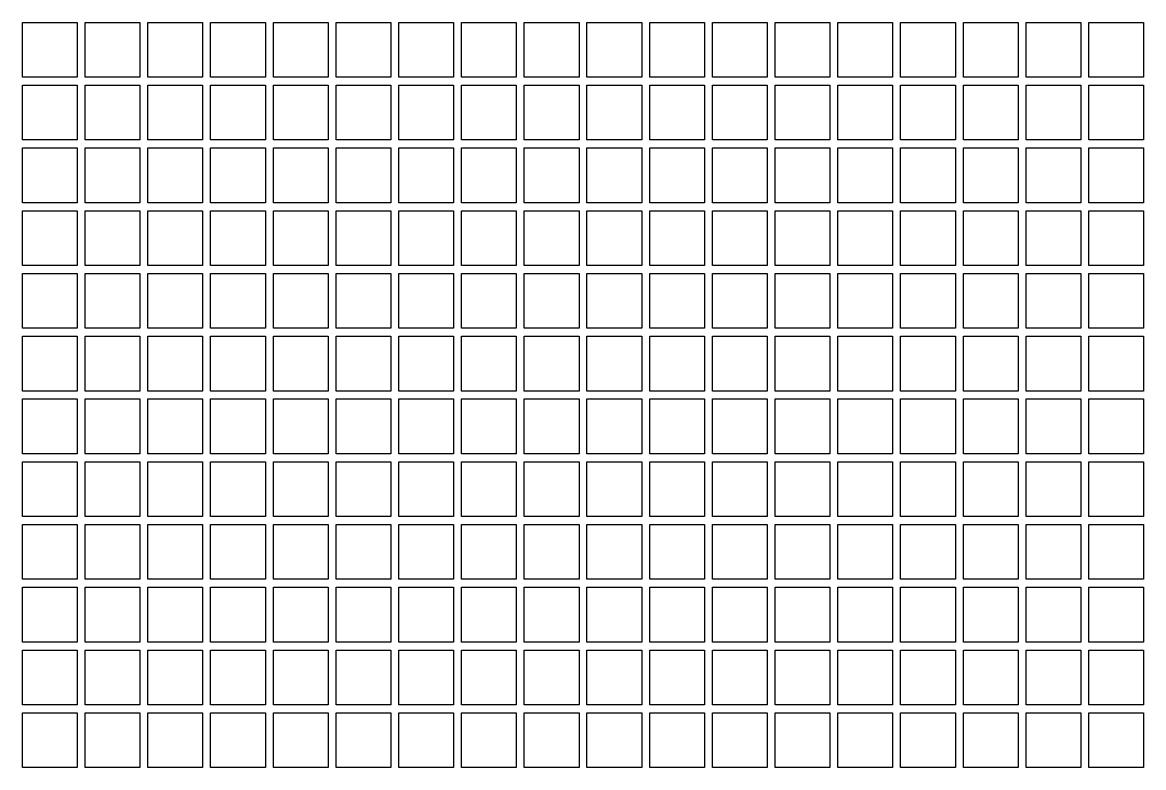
# Model space of a CAD drawing. Header units: millimetres. Extents: x 0 to 191, y 0 to 126.
# Drawn here: x 76.7 to 96.36, y 63.39 to 76.45 of the extents above; entities that cross this region are included whole.
import ezdxf

# ---------------------------------------------------------------- set-up
doc = ezdxf.new("R2010")
doc.units = ezdxf.units.MM
doc.layers.add('4212-12608_0', color=7, linetype='Continuous')

msp = doc.modelspace()

# ---------------------------------------------------------------- linework, layer by layer
at = {"layer": '4212-12608_0', "color": 7, "linetype": 'Continuous'}
for p, q in [((76.7, 75.49), (76.7, 76.45)), ((76.7, 76.45), (77.66, 76.45)), ((77.66, 76.45), (77.66, 75.49)), ((77.8, 75.49), (77.8, 76.45)), ((77.8, 76.45), (78.76, 76.45)), ((78.76, 76.45), (78.76, 75.49)), ((78.9, 75.49), (78.9, 76.45)), ((78.9, 76.45), (79.86, 76.45)), ((79.86, 76.45), (79.86, 75.49)), ((80, 75.49), (80, 76.45)), ((80, 76.45), (80.96, 76.45)), ((80.96, 76.45), (80.96, 75.49)), ((81.1, 75.49), (81.1, 76.45)), ((81.1, 76.45), (82.06, 76.45)), ((82.06, 76.45), (82.06, 75.49)), ((82.2, 75.49), (82.2, 76.45)), ((82.2, 76.45), (83.16, 76.45)), ((83.16, 76.45), (83.16, 75.49)), ((83.3, 75.49), (83.3, 76.45)), ((83.3, 76.45), (84.26, 76.45)), ((84.26, 76.45), (84.26, 75.49)), ((84.4, 75.49), (84.4, 76.45)), ((84.4, 76.45), (85.36, 76.45)), ((85.36, 76.45), (85.36, 75.49)), ((85.5, 75.49), (85.5, 76.45)), ((85.5, 76.45), (86.46, 76.45)), ((86.46, 76.45), (86.46, 75.49)), ((86.6, 75.49), (86.6, 76.45)), ((86.6, 76.45), (87.56, 76.45)), ((87.56, 76.45), (87.56, 75.49)), ((87.7, 75.49), (87.7, 76.45)), ((87.7, 76.45), (88.66, 76.45)), ((88.66, 76.45), (88.66, 75.49)), ((88.8, 75.49), (88.8, 76.45)), ((88.8, 76.45), (89.76, 76.45)), ((89.76, 76.45), (89.76, 75.49)), ((89.9, 75.49), (89.9, 76.45)), ((89.9, 76.45), (90.86, 76.45)), ((90.86, 76.45), (90.86, 75.49)), ((91, 75.49), (91, 76.45)), ((91, 76.45), (91.96, 76.45)), ((91.96, 76.45), (91.96, 75.49)), ((92.1, 75.49), (92.1, 76.45)), ((92.1, 76.45), (93.06, 76.45)), ((93.06, 76.45), (93.06, 75.49)), ((93.2, 75.49), (93.2, 76.45)), ((93.2, 76.45), (94.16, 76.45)), ((94.16, 76.45), (94.16, 75.49)), ((94.3, 75.49), (94.3, 76.45)), ((94.3, 76.45), (95.26, 76.45)), ((95.26, 76.45), (95.26, 75.49)), ((95.4, 75.49), (95.4, 76.45)), ((95.4, 76.45), (96.36, 76.45)), ((96.36, 76.45), (96.36, 75.49)), ((77.66, 75.49), (76.7, 75.49)), ((76.7, 74.39), (76.7, 75.35)), ((76.7, 75.35), (77.66, 75.35)), ((77.66, 75.35), (77.66, 74.39)), ((78.76, 75.49), (77.8, 75.49)), ((77.8, 74.39), (77.8, 75.35)), ((77.8, 75.35), (78.76, 75.35)), ((78.76, 75.35), (78.76, 74.39)), ((79.86, 75.49), (78.9, 75.49)), ((78.9, 74.39), (78.9, 75.35)), ((78.9, 75.35), (79.86, 75.35)), ((79.86, 75.35), (79.86, 74.39)), ((80.96, 75.49), (80, 75.49)), ((80, 74.39), (80, 75.35)), ((80, 75.35), (80.96, 75.35)), ((80.96, 75.35), (80.96, 74.39)), ((82.06, 75.49), (81.1, 75.49)), ((81.1, 74.39), (81.1, 75.35)), ((81.1, 75.35), (82.06, 75.35)), ((82.06, 75.35), (82.06, 74.39)), ((83.16, 75.49), (82.2, 75.49)), ((82.2, 74.39), (82.2, 75.35)), ((82.2, 75.35), (83.16, 75.35)), ((83.16, 75.35), (83.16, 74.39)), ((84.26, 75.49), (83.3, 75.49)), ((83.3, 74.39), (83.3, 75.35)), ((83.3, 75.35), (84.26, 75.35)), ((84.26, 75.35), (84.26, 74.39)), ((85.36, 75.49), (84.4, 75.49)), ((84.4, 74.39), (84.4, 75.35)), ((84.4, 75.35), (85.36, 75.35)), ((85.36, 75.35), (85.36, 74.39)), ((86.46, 75.49), (85.5, 75.49)), ((85.5, 74.39), (85.5, 75.35)), ((85.5, 75.35), (86.46, 75.35)), ((86.46, 75.35), (86.46, 74.39)), ((87.56, 75.49), (86.6, 75.49)), ((86.6, 74.39), (86.6, 75.35)), ((86.6, 75.35), (87.56, 75.35)), ((87.56, 75.35), (87.56, 74.39)), ((88.66, 75.49), (87.7, 75.49)), ((87.7, 74.39), (87.7, 75.35)), ((87.7, 75.35), (88.66, 75.35)), ((88.66, 75.35), (88.66, 74.39)), ((89.76, 75.49), (88.8, 75.49)), ((88.8, 74.39), (88.8, 75.35)), ((88.8, 75.35), (89.76, 75.35)), ((89.76, 75.35), (89.76, 74.39)), ((90.86, 75.49), (89.9, 75.49)), ((89.9, 74.39), (89.9, 75.35)), ((89.9, 75.35), (90.86, 75.35)), ((90.86, 75.35), (90.86, 74.39)), ((91.96, 75.49), (91, 75.49)), ((91, 74.39), (91, 75.35)), ((91, 75.35), (91.96, 75.35)), ((91.96, 75.35), (91.96, 74.39)), ((93.06, 75.49), (92.1, 75.49)), ((92.1, 74.39), (92.1, 75.35)), ((92.1, 75.35), (93.06, 75.35)), ((93.06, 75.35), (93.06, 74.39)), ((94.16, 75.49), (93.2, 75.49)), ((93.2, 74.39), (93.2, 75.35)), ((93.2, 75.35), (94.16, 75.35)), ((94.16, 75.35), (94.16, 74.39)), ((95.26, 75.49), (94.3, 75.49)), ((94.3, 74.39), (94.3, 75.35)), ((94.3, 75.35), (95.26, 75.35)), ((95.26, 75.35), (95.26, 74.39)), ((96.36, 75.49), (95.4, 75.49)), ((95.4, 74.39), (95.4, 75.35)), ((95.4, 75.35), (96.36, 75.35)), ((96.36, 75.35), (96.36, 74.39)), ((77.66, 74.39), (76.7, 74.39)), ((78.76, 74.39), (77.8, 74.39)), ((79.86, 74.39), (78.9, 74.39)), ((80.96, 74.39), (80, 74.39)), ((82.06, 74.39), (81.1, 74.39)), ((83.16, 74.39), (82.2, 74.39)), ((84.26, 74.39), (83.3, 74.39)), ((85.36, 74.39), (84.4, 74.39)), ((86.46, 74.39), (85.5, 74.39)), ((87.56, 74.39), (86.6, 74.39)), ((88.66, 74.39), (87.7, 74.39)), ((89.76, 74.39), (88.8, 74.39)), ((90.86, 74.39), (89.9, 74.39)), ((91.96, 74.39), (91, 74.39)), ((93.06, 74.39), (92.1, 74.39)), ((94.16, 74.39), (93.2, 74.39)), ((95.26, 74.39), (94.3, 74.39)), ((96.36, 74.39), (95.4, 74.39)), ((76.7, 73.29), (76.7, 74.25)), ((76.7, 74.25), (77.66, 74.25)), ((77.66, 74.25), (77.66, 73.29)), ((77.8, 73.29), (77.8, 74.25)), ((77.8, 74.25), (78.76, 74.25)), ((78.76, 74.25), (78.76, 73.29)), ((78.9, 73.29), (78.9, 74.25)), ((78.9, 74.25), (79.86, 74.25)), ((79.86, 74.25), (79.86, 73.29)), ((80, 73.29), (80, 74.25)), ((80, 74.25), (80.96, 74.25)), ((80.96, 74.25), (80.96, 73.29)), ((81.1, 73.29), (81.1, 74.25)), ((81.1, 74.25), (82.06, 74.25)), ((82.06, 74.25), (82.06, 73.29)), ((82.2, 73.29), (82.2, 74.25)), ((82.2, 74.25), (83.16, 74.25)), ((83.16, 74.25), (83.16, 73.29)), ((83.3, 73.29), (83.3, 74.25)), ((83.3, 74.25), (84.26, 74.25)), ((84.26, 74.25), (84.26, 73.29)), ((84.4, 73.29), (84.4, 74.25)), ((84.4, 74.25), (85.36, 74.25)), ((85.36, 74.25), (85.36, 73.29)), ((85.5, 73.29), (85.5, 74.25)), ((85.5, 74.25), (86.46, 74.25)), ((86.46, 74.25), (86.46, 73.29)), ((86.6, 73.29), (86.6, 74.25)), ((86.6, 74.25), (87.56, 74.25)), ((87.56, 74.25), (87.56, 73.29)), ((87.7, 73.29), (87.7, 74.25)), ((87.7, 74.25), (88.66, 74.25)), ((88.66, 74.25), (88.66, 73.29)), ((88.8, 73.29), (88.8, 74.25)), ((88.8, 74.25), (89.76, 74.25)), ((89.76, 74.25), (89.76, 73.29)), ((89.9, 73.29), (89.9, 74.25)), ((89.9, 74.25), (90.86, 74.25)), ((90.86, 74.25), (90.86, 73.29)), ((91, 73.29), (91, 74.25)), ((91, 74.25), (91.96, 74.25)), ((91.96, 74.25), (91.96, 73.29)), ((92.1, 73.29), (92.1, 74.25)), ((92.1, 74.25), (93.06, 74.25)), ((93.06, 74.25), (93.06, 73.29)), ((93.2, 73.29), (93.2, 74.25)), ((93.2, 74.25), (94.16, 74.25)), ((94.16, 74.25), (94.16, 73.29)), ((94.3, 73.29), (94.3, 74.25)), ((94.3, 74.25), (95.26, 74.25)), ((95.26, 74.25), (95.26, 73.29)), ((95.4, 73.29), (95.4, 74.25)), ((95.4, 74.25), (96.36, 74.25)), ((96.36, 74.25), (96.36, 73.29)), ((77.66, 73.29), (76.7, 73.29)), ((76.7, 72.19), (76.7, 73.15)), ((76.7, 73.15), (77.66, 73.15)), ((77.66, 73.15), (77.66, 72.19)), ((78.76, 73.29), (77.8, 73.29)), ((77.8, 72.19), (77.8, 73.15)), ((77.8, 73.15), (78.76, 73.15)), ((78.76, 73.15), (78.76, 72.19)), ((79.86, 73.29), (78.9, 73.29)), ((78.9, 72.19), (78.9, 73.15)), ((78.9, 73.15), (79.86, 73.15)), ((79.86, 73.15), (79.86, 72.19)), ((80.96, 73.29), (80, 73.29)), ((80, 72.19), (80, 73.15)), ((80, 73.15), (80.96, 73.15)), ((80.96, 73.15), (80.96, 72.19)), ((82.06, 73.29), (81.1, 73.29)), ((81.1, 72.19), (81.1, 73.15)), ((81.1, 73.15), (82.06, 73.15)), ((82.06, 73.15), (82.06, 72.19)), ((83.16, 73.29), (82.2, 73.29)), ((82.2, 72.19), (82.2, 73.15)), ((82.2, 73.15), (83.16, 73.15)), ((83.16, 73.15), (83.16, 72.19)), ((84.26, 73.29), (83.3, 73.29)), ((83.3, 72.19), (83.3, 73.15)), ((83.3, 73.15), (84.26, 73.15)), ((84.26, 73.15), (84.26, 72.19)), ((85.36, 73.29), (84.4, 73.29)), ((84.4, 72.19), (84.4, 73.15)), ((84.4, 73.15), (85.36, 73.15)), ((85.36, 73.15), (85.36, 72.19)), ((86.46, 73.29), (85.5, 73.29)), ((85.5, 72.19), (85.5, 73.15)), ((85.5, 73.15), (86.46, 73.15)), ((86.46, 73.15), (86.46, 72.19)), ((87.56, 73.29), (86.6, 73.29)), ((86.6, 72.19), (86.6, 73.15)), ((86.6, 73.15), (87.56, 73.15)), ((87.56, 73.15), (87.56, 72.19)), ((88.66, 73.29), (87.7, 73.29)), ((87.7, 72.19), (87.7, 73.15)), ((87.7, 73.15), (88.66, 73.15)), ((88.66, 73.15), (88.66, 72.19)), ((89.76, 73.29), (88.8, 73.29)), ((88.8, 72.19), (88.8, 73.15)), ((88.8, 73.15), (89.76, 73.15)), ((89.76, 73.15), (89.76, 72.19)), ((90.86, 73.29), (89.9, 73.29)), ((89.9, 72.19), (89.9, 73.15)), ((89.9, 73.15), (90.86, 73.15)), ((90.86, 73.15), (90.86, 72.19)), ((91.96, 73.29), (91, 73.29)), ((91, 72.19), (91, 73.15)), ((91, 73.15), (91.96, 73.15)), ((91.96, 73.15), (91.96, 72.19)), ((93.06, 73.29), (92.1, 73.29)), ((92.1, 72.19), (92.1, 73.15)), ((92.1, 73.15), (93.06, 73.15)), ((93.06, 73.15), (93.06, 72.19)), ((94.16, 73.29), (93.2, 73.29)), ((93.2, 72.19), (93.2, 73.15)), ((93.2, 73.15), (94.16, 73.15)), ((94.16, 73.15), (94.16, 72.19)), ((95.26, 73.29), (94.3, 73.29)), ((94.3, 72.19), (94.3, 73.15)), ((94.3, 73.15), (95.26, 73.15)), ((95.26, 73.15), (95.26, 72.19)), ((96.36, 73.29), (95.4, 73.29)), ((95.4, 72.19), (95.4, 73.15)), ((95.4, 73.15), (96.36, 73.15)), ((96.36, 73.15), (96.36, 72.19)), ((77.66, 72.19), (76.7, 72.19)), ((78.76, 72.19), (77.8, 72.19)), ((79.86, 72.19), (78.9, 72.19)), ((80.96, 72.19), (80, 72.19)), ((82.06, 72.19), (81.1, 72.19)), ((83.16, 72.19), (82.2, 72.19)), ((84.26, 72.19), (83.3, 72.19)), ((85.36, 72.19), (84.4, 72.19)), ((86.46, 72.19), (85.5, 72.19)), ((87.56, 72.19), (86.6, 72.19)), ((88.66, 72.19), (87.7, 72.19)), ((89.76, 72.19), (88.8, 72.19)), ((90.86, 72.19), (89.9, 72.19)), ((91.96, 72.19), (91, 72.19)), ((93.06, 72.19), (92.1, 72.19)), ((94.16, 72.19), (93.2, 72.19)), ((95.26, 72.19), (94.3, 72.19)), ((96.36, 72.19), (95.4, 72.19)), ((76.7, 71.09), (76.7, 72.05)), ((76.7, 72.05), (77.66, 72.05)), ((77.66, 72.05), (77.66, 71.09)), ((77.8, 71.09), (77.8, 72.05)), ((77.8, 72.05), (78.76, 72.05)), ((78.76, 72.05), (78.76, 71.09)), ((78.9, 71.09), (78.9, 72.05)), ((78.9, 72.05), (79.86, 72.05)), ((79.86, 72.05), (79.86, 71.09)), ((80, 71.09), (80, 72.05)), ((80, 72.05), (80.96, 72.05)), ((80.96, 72.05), (80.96, 71.09)), ((81.1, 71.09), (81.1, 72.05)), ((81.1, 72.05), (82.06, 72.05)), ((82.06, 72.05), (82.06, 71.09)), ((82.2, 71.09), (82.2, 72.05)), ((82.2, 72.05), (83.16, 72.05)), ((83.16, 72.05), (83.16, 71.09)), ((83.3, 71.09), (83.3, 72.05)), ((83.3, 72.05), (84.26, 72.05)), ((84.26, 72.05), (84.26, 71.09)), ((84.4, 71.09), (84.4, 72.05)), ((84.4, 72.05), (85.36, 72.05)), ((85.36, 72.05), (85.36, 71.09)), ((85.5, 71.09), (85.5, 72.05)), ((85.5, 72.05), (86.46, 72.05)), ((86.46, 72.05), (86.46, 71.09)), ((86.6, 71.09), (86.6, 72.05)), ((86.6, 72.05), (87.56, 72.05)), ((87.56, 72.05), (87.56, 71.09)), ((87.7, 71.09), (87.7, 72.05)), ((87.7, 72.05), (88.66, 72.05)), ((88.66, 72.05), (88.66, 71.09)), ((88.8, 71.09), (88.8, 72.05)), ((88.8, 72.05), (89.76, 72.05)), ((89.76, 72.05), (89.76, 71.09)), ((89.9, 71.09), (89.9, 72.05)), ((89.9, 72.05), (90.86, 72.05)), ((90.86, 72.05), (90.86, 71.09)), ((91, 71.09), (91, 72.05)), ((91, 72.05), (91.96, 72.05)), ((91.96, 72.05), (91.96, 71.09)), ((92.1, 71.09), (92.1, 72.05)), ((92.1, 72.05), (93.06, 72.05)), ((93.06, 72.05), (93.06, 71.09)), ((93.2, 71.09), (93.2, 72.05)), ((93.2, 72.05), (94.16, 72.05)), ((94.16, 72.05), (94.16, 71.09)), ((94.3, 71.09), (94.3, 72.05)), ((94.3, 72.05), (95.26, 72.05)), ((95.26, 72.05), (95.26, 71.09)), ((95.4, 71.09), (95.4, 72.05)), ((95.4, 72.05), (96.36, 72.05)), ((96.36, 72.05), (96.36, 71.09)), ((77.66, 71.09), (76.7, 71.09)), ((78.76, 71.09), (77.8, 71.09)), ((79.86, 71.09), (78.9, 71.09)), ((80.96, 71.09), (80, 71.09)), ((82.06, 71.09), (81.1, 71.09)), ((83.16, 71.09), (82.2, 71.09)), ((84.26, 71.09), (83.3, 71.09)), ((85.36, 71.09), (84.4, 71.09)), ((86.46, 71.09), (85.5, 71.09)), ((87.56, 71.09), (86.6, 71.09)), ((88.66, 71.09), (87.7, 71.09)), ((89.76, 71.09), (88.8, 71.09)), ((90.86, 71.09), (89.9, 71.09)), ((91.96, 71.09), (91, 71.09)), ((93.06, 71.09), (92.1, 71.09)), ((94.16, 71.09), (93.2, 71.09)), ((95.26, 71.09), (94.3, 71.09)), ((96.36, 71.09), (95.4, 71.09)), ((76.7, 69.99), (76.7, 70.95)), ((76.7, 70.95), (77.66, 70.95)), ((77.66, 70.95), (77.66, 69.99)), ((77.8, 69.99), (77.8, 70.95)), ((77.8, 70.95), (78.76, 70.95)), ((78.76, 70.95), (78.76, 69.99)), ((78.9, 69.99), (78.9, 70.95)), ((78.9, 70.95), (79.86, 70.95)), ((79.86, 70.95), (79.86, 69.99)), ((80, 69.99), (80, 70.95)), ((80, 70.95), (80.96, 70.95)), ((80.96, 70.95), (80.96, 69.99)), ((81.1, 69.99), (81.1, 70.95)), ((81.1, 70.95), (82.06, 70.95)), ((82.06, 70.95), (82.06, 69.99)), ((82.2, 69.99), (82.2, 70.95)), ((82.2, 70.95), (83.16, 70.95)), ((83.16, 70.95), (83.16, 69.99)), ((83.3, 69.99), (83.3, 70.95)), ((83.3, 70.95), (84.26, 70.95)), ((84.26, 70.95), (84.26, 69.99)), ((84.4, 69.99), (84.4, 70.95)), ((84.4, 70.95), (85.36, 70.95)), ((85.36, 70.95), (85.36, 69.99)), ((85.5, 69.99), (85.5, 70.95)), ((85.5, 70.95), (86.46, 70.95)), ((86.46, 70.95), (86.46, 69.99)), ((86.6, 69.99), (86.6, 70.95)), ((86.6, 70.95), (87.56, 70.95)), ((87.56, 70.95), (87.56, 69.99)), ((87.7, 69.99), (87.7, 70.95)), ((87.7, 70.95), (88.66, 70.95)), ((88.66, 70.95), (88.66, 69.99)), ((88.8, 69.99), (88.8, 70.95)), ((88.8, 70.95), (89.76, 70.95)), ((89.76, 70.95), (89.76, 69.99)), ((89.9, 69.99), (89.9, 70.95)), ((89.9, 70.95), (90.86, 70.95)), ((90.86, 70.95), (90.86, 69.99)), ((91, 69.99), (91, 70.95)), ((91, 70.95), (91.96, 70.95)), ((91.96, 70.95), (91.96, 69.99)), ((92.1, 69.99), (92.1, 70.95)), ((92.1, 70.95), (93.06, 70.95)), ((93.06, 70.95), (93.06, 69.99)), ((93.2, 69.99), (93.2, 70.95)), ((93.2, 70.95), (94.16, 70.95)), ((94.16, 70.95), (94.16, 69.99)), ((94.3, 69.99), (94.3, 70.95)), ((94.3, 70.95), (95.26, 70.95)), ((95.26, 70.95), (95.26, 69.99)), ((95.4, 69.99), (95.4, 70.95)), ((95.4, 70.95), (96.36, 70.95)), ((96.36, 70.95), (96.36, 69.99)), ((77.66, 69.99), (76.7, 69.99)), ((78.76, 69.99), (77.8, 69.99)), ((79.86, 69.99), (78.9, 69.99)), ((80.96, 69.99), (80, 69.99)), ((82.06, 69.99), (81.1, 69.99)), ((83.16, 69.99), (82.2, 69.99)), ((84.26, 69.99), (83.3, 69.99)), ((85.36, 69.99), (84.4, 69.99)), ((86.46, 69.99), (85.5, 69.99)), ((87.56, 69.99), (86.6, 69.99)), ((88.66, 69.99), (87.7, 69.99)), ((89.76, 69.99), (88.8, 69.99)), ((90.86, 69.99), (89.9, 69.99)), ((91.96, 69.99), (91, 69.99)), ((93.06, 69.99), (92.1, 69.99)), ((94.16, 69.99), (93.2, 69.99)), ((95.26, 69.99), (94.3, 69.99)), ((96.36, 69.99), (95.4, 69.99)), ((76.7, 68.89), (76.7, 69.85)), ((76.7, 69.85), (77.66, 69.85)), ((77.66, 69.85), (77.66, 68.89)), ((77.8, 68.89), (77.8, 69.85)), ((77.8, 69.85), (78.76, 69.85)), ((78.76, 69.85), (78.76, 68.89)), ((78.9, 68.89), (78.9, 69.85)), ((78.9, 69.85), (79.86, 69.85)), ((79.86, 69.85), (79.86, 68.89)), ((80, 68.89), (80, 69.85)), ((80, 69.85), (80.96, 69.85)), ((80.96, 69.85), (80.96, 68.89)), ((81.1, 68.89), (81.1, 69.85)), ((81.1, 69.85), (82.06, 69.85)), ((82.06, 69.85), (82.06, 68.89)), ((82.2, 68.89), (82.2, 69.85)), ((82.2, 69.85), (83.16, 69.85)), ((83.16, 69.85), (83.16, 68.89)), ((83.3, 68.89), (83.3, 69.85)), ((83.3, 69.85), (84.26, 69.85)), ((84.26, 69.85), (84.26, 68.89)), ((84.4, 68.89), (84.4, 69.85)), ((84.4, 69.85), (85.36, 69.85)), ((85.36, 69.85), (85.36, 68.89)), ((85.5, 68.89), (85.5, 69.85)), ((85.5, 69.85), (86.46, 69.85)), ((86.46, 69.85), (86.46, 68.89)), ((86.6, 68.89), (86.6, 69.85)), ((86.6, 69.85), (87.56, 69.85)), ((87.56, 69.85), (87.56, 68.89)), ((87.7, 68.89), (87.7, 69.85)), ((87.7, 69.85), (88.66, 69.85)), ((88.66, 69.85), (88.66, 68.89)), ((88.8, 68.89), (88.8, 69.85)), ((88.8, 69.85), (89.76, 69.85)), ((89.76, 69.85), (89.76, 68.89)), ((89.9, 68.89), (89.9, 69.85)), ((89.9, 69.85), (90.86, 69.85)), ((90.86, 69.85), (90.86, 68.89)), ((91, 68.89), (91, 69.85)), ((91, 69.85), (91.96, 69.85)), ((91.96, 69.85), (91.96, 68.89)), ((92.1, 68.89), (92.1, 69.85)), ((92.1, 69.85), (93.06, 69.85)), ((93.06, 69.85), (93.06, 68.89)), ((93.2, 68.89), (93.2, 69.85)), ((93.2, 69.85), (94.16, 69.85)), ((94.16, 69.85), (94.16, 68.89)), ((94.3, 68.89), (94.3, 69.85)), ((94.3, 69.85), (95.26, 69.85)), ((95.26, 69.85), (95.26, 68.89)), ((95.4, 68.89), (95.4, 69.85)), ((95.4, 69.85), (96.36, 69.85)), ((96.36, 69.85), (96.36, 68.89)), ((77.66, 68.89), (76.7, 68.89)), ((78.76, 68.89), (77.8, 68.89)), ((79.86, 68.89), (78.9, 68.89)), ((80.96, 68.89), (80, 68.89)), ((82.06, 68.89), (81.1, 68.89)), ((83.16, 68.89), (82.2, 68.89)), ((84.26, 68.89), (83.3, 68.89)), ((85.36, 68.89), (84.4, 68.89)), ((86.46, 68.89), (85.5, 68.89)), ((87.56, 68.89), (86.6, 68.89)), ((88.66, 68.89), (87.7, 68.89)), ((89.76, 68.89), (88.8, 68.89)), ((90.86, 68.89), (89.9, 68.89)), ((91.96, 68.89), (91, 68.89)), ((93.06, 68.89), (92.1, 68.89)), ((94.16, 68.89), (93.2, 68.89)), ((95.26, 68.89), (94.3, 68.89)), ((96.36, 68.89), (95.4, 68.89)), ((76.7, 67.79), (76.7, 68.75)), ((76.7, 68.75), (77.66, 68.75)), ((77.66, 68.75), (77.66, 67.79)), ((77.8, 67.79), (77.8, 68.75)), ((77.8, 68.75), (78.76, 68.75)), ((78.76, 68.75), (78.76, 67.79)), ((78.9, 67.79), (78.9, 68.75)), ((78.9, 68.75), (79.86, 68.75)), ((79.86, 68.75), (79.86, 67.79)), ((80, 67.79), (80, 68.75)), ((80, 68.75), (80.96, 68.75)), ((80.96, 68.75), (80.96, 67.79)), ((81.1, 67.79), (81.1, 68.75)), ((81.1, 68.75), (82.06, 68.75)), ((82.06, 68.75), (82.06, 67.79)), ((82.2, 67.79), (82.2, 68.75)), ((82.2, 68.75), (83.16, 68.75)), ((83.16, 68.75), (83.16, 67.79)), ((83.3, 67.79), (83.3, 68.75)), ((83.3, 68.75), (84.26, 68.75)), ((84.26, 68.75), (84.26, 67.79)), ((84.4, 67.79), (84.4, 68.75)), ((84.4, 68.75), (85.36, 68.75)), ((85.36, 68.75), (85.36, 67.79)), ((85.5, 67.79), (85.5, 68.75)), ((85.5, 68.75), (86.46, 68.75)), ((86.46, 68.75), (86.46, 67.79)), ((86.6, 67.79), (86.6, 68.75)), ((86.6, 68.75), (87.56, 68.75)), ((87.56, 68.75), (87.56, 67.79)), ((87.7, 67.79), (87.7, 68.75)), ((87.7, 68.75), (88.66, 68.75)), ((88.66, 68.75), (88.66, 67.79)), ((88.8, 67.79), (88.8, 68.75)), ((88.8, 68.75), (89.76, 68.75)), ((89.76, 68.75), (89.76, 67.79)), ((89.9, 67.79), (89.9, 68.75)), ((89.9, 68.75), (90.86, 68.75)), ((90.86, 68.75), (90.86, 67.79)), ((91, 67.79), (91, 68.75)), ((91, 68.75), (91.96, 68.75)), ((91.96, 68.75), (91.96, 67.79)), ((92.1, 67.79), (92.1, 68.75)), ((92.1, 68.75), (93.06, 68.75)), ((93.06, 68.75), (93.06, 67.79)), ((93.2, 67.79), (93.2, 68.75)), ((93.2, 68.75), (94.16, 68.75)), ((94.16, 68.75), (94.16, 67.79)), ((94.3, 67.79), (94.3, 68.75)), ((94.3, 68.75), (95.26, 68.75)), ((95.26, 68.75), (95.26, 67.79)), ((95.4, 67.79), (95.4, 68.75)), ((95.4, 68.75), (96.36, 68.75)), ((96.36, 68.75), (96.36, 67.79)), ((77.66, 67.79), (76.7, 67.79)), ((76.7, 66.69), (76.7, 67.65)), ((76.7, 67.65), (77.66, 67.65)), ((77.66, 67.65), (77.66, 66.69)), ((78.76, 67.79), (77.8, 67.79)), ((77.8, 66.69), (77.8, 67.65)), ((77.8, 67.65), (78.76, 67.65)), ((78.76, 67.65), (78.76, 66.69)), ((79.86, 67.79), (78.9, 67.79)), ((78.9, 66.69), (78.9, 67.65)), ((78.9, 67.65), (79.86, 67.65)), ((79.86, 67.65), (79.86, 66.69)), ((80.96, 67.79), (80, 67.79)), ((80, 66.69), (80, 67.65)), ((80, 67.65), (80.96, 67.65)), ((80.96, 67.65), (80.96, 66.69)), ((82.06, 67.79), (81.1, 67.79)), ((81.1, 66.69), (81.1, 67.65)), ((81.1, 67.65), (82.06, 67.65)), ((82.06, 67.65), (82.06, 66.69)), ((83.16, 67.79), (82.2, 67.79)), ((82.2, 66.69), (82.2, 67.65)), ((82.2, 67.65), (83.16, 67.65)), ((83.16, 67.65), (83.16, 66.69)), ((84.26, 67.79), (83.3, 67.79)), ((83.3, 66.69), (83.3, 67.65)), ((83.3, 67.65), (84.26, 67.65)), ((84.26, 67.65), (84.26, 66.69)), ((85.36, 67.79), (84.4, 67.79)), ((84.4, 66.69), (84.4, 67.65)), ((84.4, 67.65), (85.36, 67.65)), ((85.36, 67.65), (85.36, 66.69)), ((86.46, 67.79), (85.5, 67.79)), ((85.5, 66.69), (85.5, 67.65)), ((85.5, 67.65), (86.46, 67.65)), ((86.46, 67.65), (86.46, 66.69)), ((87.56, 67.79), (86.6, 67.79)), ((86.6, 66.69), (86.6, 67.65)), ((86.6, 67.65), (87.56, 67.65)), ((87.56, 67.65), (87.56, 66.69)), ((88.66, 67.79), (87.7, 67.79)), ((87.7, 66.69), (87.7, 67.65)), ((87.7, 67.65), (88.66, 67.65)), ((88.66, 67.65), (88.66, 66.69)), ((89.76, 67.79), (88.8, 67.79)), ((88.8, 66.69), (88.8, 67.65)), ((88.8, 67.65), (89.76, 67.65)), ((89.76, 67.65), (89.76, 66.69)), ((90.86, 67.79), (89.9, 67.79)), ((89.9, 66.69), (89.9, 67.65)), ((89.9, 67.65), (90.86, 67.65)), ((90.86, 67.65), (90.86, 66.69)), ((91.96, 67.79), (91, 67.79)), ((91, 66.69), (91, 67.65)), ((91, 67.65), (91.96, 67.65)), ((91.96, 67.65), (91.96, 66.69)), ((93.06, 67.79), (92.1, 67.79)), ((92.1, 66.69), (92.1, 67.65)), ((92.1, 67.65), (93.06, 67.65)), ((93.06, 67.65), (93.06, 66.69)), ((94.16, 67.79), (93.2, 67.79)), ((93.2, 66.69), (93.2, 67.65)), ((93.2, 67.65), (94.16, 67.65)), ((94.16, 67.65), (94.16, 66.69)), ((95.26, 67.79), (94.3, 67.79)), ((94.3, 66.69), (94.3, 67.65)), ((94.3, 67.65), (95.26, 67.65)), ((95.26, 67.65), (95.26, 66.69)), ((96.36, 67.79), (95.4, 67.79)), ((95.4, 66.69), (95.4, 67.65)), ((95.4, 67.65), (96.36, 67.65)), ((96.36, 67.65), (96.36, 66.69)), ((77.66, 66.69), (76.7, 66.69)), ((78.76, 66.69), (77.8, 66.69)), ((79.86, 66.69), (78.9, 66.69)), ((80.96, 66.69), (80, 66.69)), ((82.06, 66.69), (81.1, 66.69)), ((83.16, 66.69), (82.2, 66.69)), ((84.26, 66.69), (83.3, 66.69)), ((85.36, 66.69), (84.4, 66.69)), ((86.46, 66.69), (85.5, 66.69)), ((87.56, 66.69), (86.6, 66.69)), ((88.66, 66.69), (87.7, 66.69)), ((89.76, 66.69), (88.8, 66.69)), ((90.86, 66.69), (89.9, 66.69)), ((91.96, 66.69), (91, 66.69)), ((93.06, 66.69), (92.1, 66.69)), ((94.16, 66.69), (93.2, 66.69)), ((95.26, 66.69), (94.3, 66.69)), ((96.36, 66.69), (95.4, 66.69)), ((76.7, 65.59), (76.7, 66.55)), ((76.7, 66.55), (77.66, 66.55)), ((77.66, 66.55), (77.66, 65.59)), ((77.8, 65.59), (77.8, 66.55)), ((77.8, 66.55), (78.76, 66.55)), ((78.76, 66.55), (78.76, 65.59)), ((78.9, 65.59), (78.9, 66.55)), ((78.9, 66.55), (79.86, 66.55)), ((79.86, 66.55), (79.86, 65.59)), ((80, 65.59), (80, 66.55)), ((80, 66.55), (80.96, 66.55)), ((80.96, 66.55), (80.96, 65.59)), ((81.1, 65.59), (81.1, 66.55)), ((81.1, 66.55), (82.06, 66.55)), ((82.06, 66.55), (82.06, 65.59)), ((82.2, 65.59), (82.2, 66.55)), ((82.2, 66.55), (83.16, 66.55)), ((83.16, 66.55), (83.16, 65.59)), ((83.3, 65.59), (83.3, 66.55)), ((83.3, 66.55), (84.26, 66.55)), ((84.26, 66.55), (84.26, 65.59)), ((84.4, 65.59), (84.4, 66.55)), ((84.4, 66.55), (85.36, 66.55)), ((85.36, 66.55), (85.36, 65.59)), ((85.5, 65.59), (85.5, 66.55)), ((85.5, 66.55), (86.46, 66.55)), ((86.46, 66.55), (86.46, 65.59)), ((86.6, 65.59), (86.6, 66.55)), ((86.6, 66.55), (87.56, 66.55)), ((87.56, 66.55), (87.56, 65.59)), ((87.7, 65.59), (87.7, 66.55)), ((87.7, 66.55), (88.66, 66.55)), ((88.66, 66.55), (88.66, 65.59)), ((88.8, 65.59), (88.8, 66.55)), ((88.8, 66.55), (89.76, 66.55)), ((89.76, 66.55), (89.76, 65.59)), ((89.9, 65.59), (89.9, 66.55)), ((89.9, 66.55), (90.86, 66.55)), ((90.86, 66.55), (90.86, 65.59)), ((91, 65.59), (91, 66.55)), ((91, 66.55), (91.96, 66.55)), ((91.96, 66.55), (91.96, 65.59)), ((92.1, 65.59), (92.1, 66.55)), ((92.1, 66.55), (93.06, 66.55)), ((93.06, 66.55), (93.06, 65.59)), ((93.2, 65.59), (93.2, 66.55)), ((93.2, 66.55), (94.16, 66.55)), ((94.16, 66.55), (94.16, 65.59)), ((94.3, 65.59), (94.3, 66.55)), ((94.3, 66.55), (95.26, 66.55)), ((95.26, 66.55), (95.26, 65.59)), ((95.4, 65.59), (95.4, 66.55)), ((95.4, 66.55), (96.36, 66.55)), ((96.36, 66.55), (96.36, 65.59)), ((77.66, 65.59), (76.7, 65.59)), ((78.76, 65.59), (77.8, 65.59)), ((79.86, 65.59), (78.9, 65.59)), ((80.96, 65.59), (80, 65.59)), ((82.06, 65.59), (81.1, 65.59)), ((83.16, 65.59), (82.2, 65.59)), ((84.26, 65.59), (83.3, 65.59)), ((85.36, 65.59), (84.4, 65.59)), ((86.46, 65.59), (85.5, 65.59)), ((87.56, 65.59), (86.6, 65.59)), ((88.66, 65.59), (87.7, 65.59)), ((89.76, 65.59), (88.8, 65.59)), ((90.86, 65.59), (89.9, 65.59)), ((91.96, 65.59), (91, 65.59)), ((93.06, 65.59), (92.1, 65.59)), ((94.16, 65.59), (93.2, 65.59)), ((95.26, 65.59), (94.3, 65.59)), ((96.36, 65.59), (95.4, 65.59)), ((76.7, 64.49), (76.7, 65.45)), ((76.7, 65.45), (77.66, 65.45)), ((77.66, 65.45), (77.66, 64.49)), ((77.8, 64.49), (77.8, 65.45)), ((77.8, 65.45), (78.76, 65.45)), ((78.76, 65.45), (78.76, 64.49)), ((78.9, 64.49), (78.9, 65.45)), ((78.9, 65.45), (79.86, 65.45)), ((79.86, 65.45), (79.86, 64.49)), ((80, 64.49), (80, 65.45)), ((80, 65.45), (80.96, 65.45)), ((80.96, 65.45), (80.96, 64.49)), ((81.1, 64.49), (81.1, 65.45)), ((81.1, 65.45), (82.06, 65.45)), ((82.06, 65.45), (82.06, 64.49)), ((82.2, 64.49), (82.2, 65.45)), ((82.2, 65.45), (83.16, 65.45)), ((83.16, 65.45), (83.16, 64.49)), ((83.3, 64.49), (83.3, 65.45)), ((83.3, 65.45), (84.26, 65.45)), ((84.26, 65.45), (84.26, 64.49)), ((84.4, 64.49), (84.4, 65.45)), ((84.4, 65.45), (85.36, 65.45)), ((85.36, 65.45), (85.36, 64.49)), ((85.5, 64.49), (85.5, 65.45)), ((85.5, 65.45), (86.46, 65.45)), ((86.46, 65.45), (86.46, 64.49)), ((86.6, 64.49), (86.6, 65.45)), ((86.6, 65.45), (87.56, 65.45)), ((87.56, 65.45), (87.56, 64.49)), ((87.7, 64.49), (87.7, 65.45)), ((87.7, 65.45), (88.66, 65.45)), ((88.66, 65.45), (88.66, 64.49)), ((88.8, 64.49), (88.8, 65.45)), ((88.8, 65.45), (89.76, 65.45)), ((89.76, 65.45), (89.76, 64.49)), ((89.9, 64.49), (89.9, 65.45)), ((89.9, 65.45), (90.86, 65.45)), ((90.86, 65.45), (90.86, 64.49)), ((91, 64.49), (91, 65.45)), ((91, 65.45), (91.96, 65.45)), ((91.96, 65.45), (91.96, 64.49)), ((92.1, 64.49), (92.1, 65.45)), ((92.1, 65.45), (93.06, 65.45)), ((93.06, 65.45), (93.06, 64.49)), ((93.2, 64.49), (93.2, 65.45)), ((93.2, 65.45), (94.16, 65.45)), ((94.16, 65.45), (94.16, 64.49)), ((94.3, 64.49), (94.3, 65.45)), ((94.3, 65.45), (95.26, 65.45)), ((95.26, 65.45), (95.26, 64.49)), ((95.4, 64.49), (95.4, 65.45)), ((95.4, 65.45), (96.36, 65.45)), ((96.36, 65.45), (96.36, 64.49)), ((77.66, 64.49), (76.7, 64.49)), ((78.76, 64.49), (77.8, 64.49)), ((79.86, 64.49), (78.9, 64.49)), ((80.96, 64.49), (80, 64.49)), ((82.06, 64.49), (81.1, 64.49)), ((83.16, 64.49), (82.2, 64.49)), ((84.26, 64.49), (83.3, 64.49)), ((85.36, 64.49), (84.4, 64.49)), ((86.46, 64.49), (85.5, 64.49)), ((87.56, 64.49), (86.6, 64.49)), ((88.66, 64.49), (87.7, 64.49)), ((89.76, 64.49), (88.8, 64.49)), ((90.86, 64.49), (89.9, 64.49)), ((91.96, 64.49), (91, 64.49)), ((93.06, 64.49), (92.1, 64.49)), ((94.16, 64.49), (93.2, 64.49)), ((95.26, 64.49), (94.3, 64.49)), ((96.36, 64.49), (95.4, 64.49)), ((76.7, 63.39), (76.7, 64.35)), ((76.7, 64.35), (77.66, 64.35)), ((77.66, 64.35), (77.66, 63.39)), ((77.8, 63.39), (77.8, 64.35)), ((77.8, 64.35), (78.76, 64.35)), ((78.76, 64.35), (78.76, 63.39)), ((78.9, 63.39), (78.9, 64.35)), ((78.9, 64.35), (79.86, 64.35)), ((79.86, 64.35), (79.86, 63.39)), ((80, 63.39), (80, 64.35)), ((80, 64.35), (80.96, 64.35)), ((80.96, 64.35), (80.96, 63.39)), ((81.1, 63.39), (81.1, 64.35)), ((81.1, 64.35), (82.06, 64.35)), ((82.06, 64.35), (82.06, 63.39)), ((82.2, 63.39), (82.2, 64.35)), ((82.2, 64.35), (83.16, 64.35)), ((83.16, 64.35), (83.16, 63.39)), ((83.3, 63.39), (83.3, 64.35)), ((83.3, 64.35), (84.26, 64.35)), ((84.26, 64.35), (84.26, 63.39)), ((84.4, 63.39), (84.4, 64.35)), ((84.4, 64.35), (85.36, 64.35)), ((85.36, 64.35), (85.36, 63.39)), ((85.5, 63.39), (85.5, 64.35)), ((85.5, 64.35), (86.46, 64.35)), ((86.46, 64.35), (86.46, 63.39)), ((86.6, 63.39), (86.6, 64.35)), ((86.6, 64.35), (87.56, 64.35)), ((87.56, 64.35), (87.56, 63.39)), ((87.7, 63.39), (87.7, 64.35)), ((87.7, 64.35), (88.66, 64.35)), ((88.66, 64.35), (88.66, 63.39)), ((88.8, 63.39), (88.8, 64.35)), ((88.8, 64.35), (89.76, 64.35)), ((89.76, 64.35), (89.76, 63.39)), ((89.9, 63.39), (89.9, 64.35)), ((89.9, 64.35), (90.86, 64.35)), ((90.86, 64.35), (90.86, 63.39)), ((91, 63.39), (91, 64.35)), ((91, 64.35), (91.96, 64.35)), ((91.96, 64.35), (91.96, 63.39)), ((92.1, 63.39), (92.1, 64.35)), ((92.1, 64.35), (93.06, 64.35)), ((93.06, 64.35), (93.06, 63.39)), ((93.2, 63.39), (93.2, 64.35)), ((93.2, 64.35), (94.16, 64.35)), ((94.16, 64.35), (94.16, 63.39)), ((94.3, 63.39), (94.3, 64.35)), ((94.3, 64.35), (95.26, 64.35)), ((95.26, 64.35), (95.26, 63.39)), ((95.4, 63.39), (95.4, 64.35)), ((95.4, 64.35), (96.36, 64.35)), ((96.36, 64.35), (96.36, 63.39)), ((77.66, 63.39), (76.7, 63.39)), ((78.76, 63.39), (77.8, 63.39)), ((79.86, 63.39), (78.9, 63.39)), ((80.96, 63.39), (80, 63.39)), ((82.06, 63.39), (81.1, 63.39)), ((83.16, 63.39), (82.2, 63.39)), ((84.26, 63.39), (83.3, 63.39)), ((85.36, 63.39), (84.4, 63.39)), ((86.46, 63.39), (85.5, 63.39)), ((87.56, 63.39), (86.6, 63.39)), ((88.66, 63.39), (87.7, 63.39)), ((89.76, 63.39), (88.8, 63.39)), ((90.86, 63.39), (89.9, 63.39)), ((91.96, 63.39), (91, 63.39)), ((93.06, 63.39), (92.1, 63.39)), ((94.16, 63.39), (93.2, 63.39)), ((95.26, 63.39), (94.3, 63.39)), ((96.36, 63.39), (95.4, 63.39))]:
    msp.add_line(p, q, dxfattribs=at)

doc.saveas('drawing.dxf')
